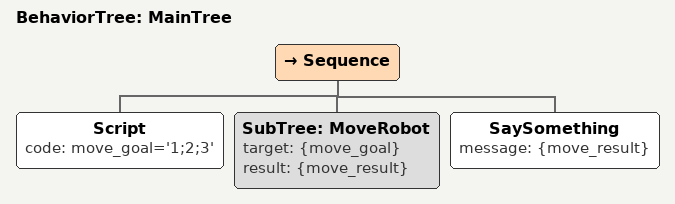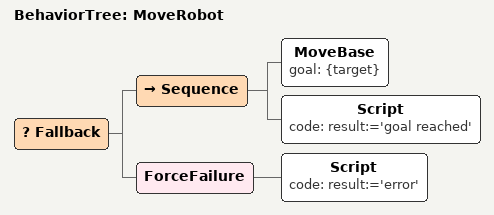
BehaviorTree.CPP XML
<root BTCPP_format="4" main_tree_to_execute =  "MainTree">

    <BehaviorTree ID="MainTree">
        <Sequence>
            <Script code=" move_goal='1;2;3' " />
            <SubTree ID="MoveRobot" target="{move_goal}"
                                    result="{move_result}" />
            <SaySomething message="{move_result}"/>
        </Sequence>
    </BehaviorTree>

    <BehaviorTree ID="MoveRobot">
        <Fallback>
            <Sequence>
                <MoveBase  goal="{target}"/>
                <Script code=" result:='goal reached' " />
            </Sequence>
            <ForceFailure>
                <Script code=" result:='error' " />
            </ForceFailure>
        </Fallback>
    </BehaviorTree>

</root>
